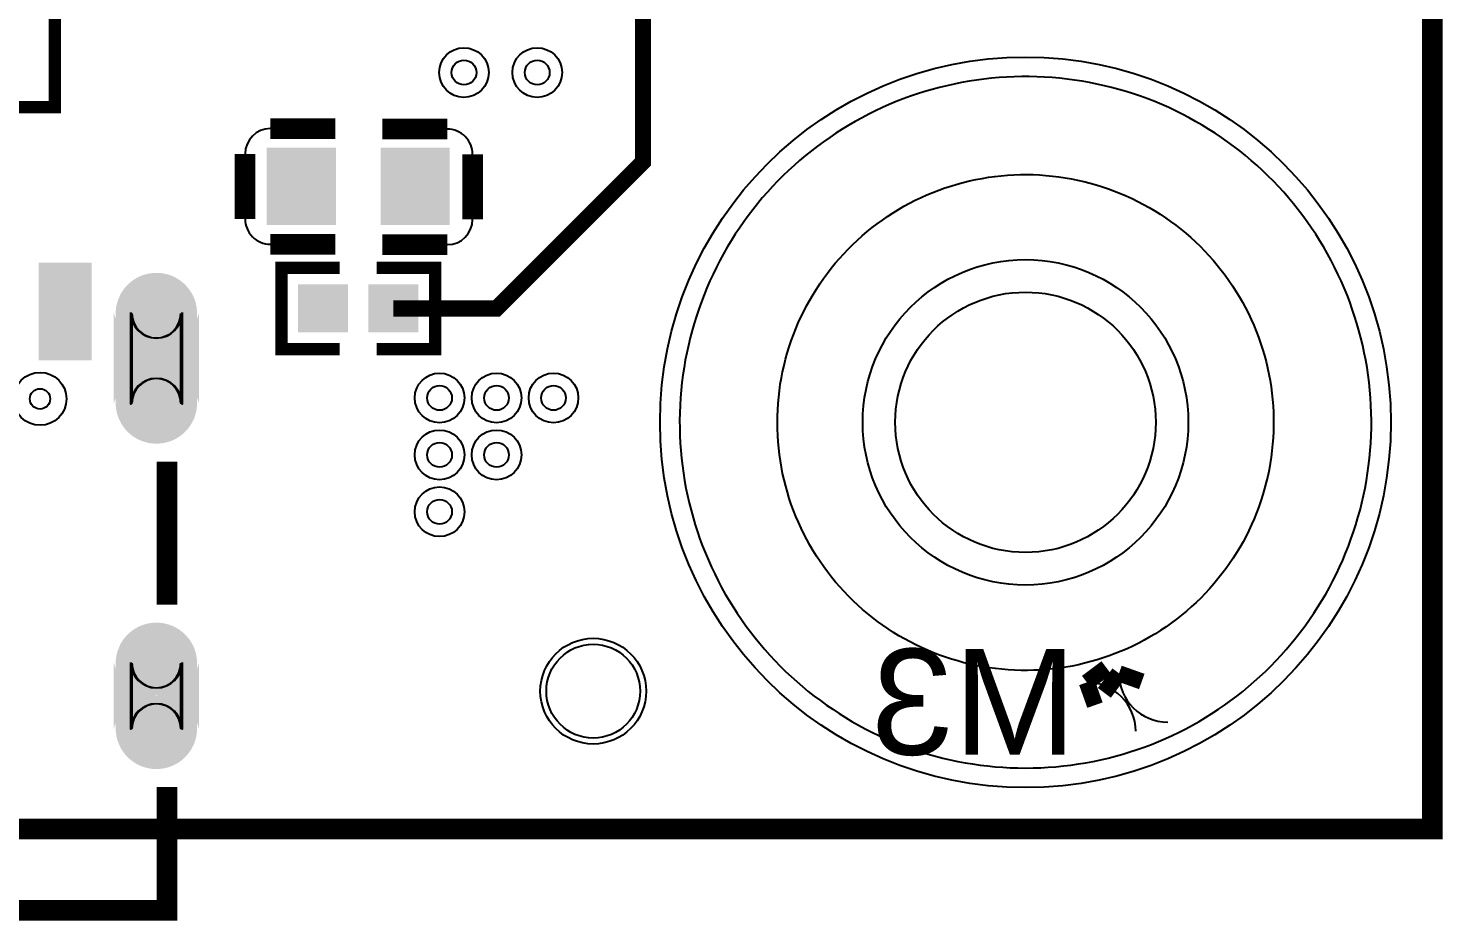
# Model space of a CAD drawing. Header units: millimetres. Extents: x -0.1 to 60.1, y -1.1 to 40.1.
# Drawn here: x 42.75 to 60.13, y -1.13 to 9.84 of the extents above; entities that cross this region are included whole.
import ezdxf

# ---------------------------------------------------------------- set-up
doc = ezdxf.new("R2010")
doc.units = ezdxf.units.MM
for name, color, linetype, true_color in [('BoardOutLine', 7, 'Continuous', 0xff00ff), ('BottomLayer', 7, 'Continuous', 0x0000ff), ('BottomSilkLayer', 7, 'Continuous', 0x66cc33), ('BottomSolderMaskLayer', 7, 'Continuous', 0xaa00ff), ('Document', 7, 'Continuous', 0xffffff), ('Hole', 7, 'Continuous', 0x222222), ('Multi-Layer', 7, 'Continuous', 0xc0c0c0), ('TopLayer', 7, 'Continuous', 0xff0000), ('TopPasteMaskLayer', 7, 'Continuous', 0x808080), ('TopSilkLayer', 7, 'Continuous', 0xffcc00), ('TopSolderMaskLayer', 7, 'Continuous', 0x800080)]:
    doc.layers.add(name, color=color, linetype=linetype, true_color=true_color)
doc.styles.get("Standard").update_dxf_attribs({"font": 'arial.ttf'})

msp = doc.modelspace()

# ---------------------------------------------------------------- hatches: boundary and pattern name
at = {"layer": 'BottomSolderMaskLayer'}
for points in [[(44.845, 6.351, -0.785398), (43.795, 6.351), (43.795, 5.224, -0.785398), (44.845, 5.224)], [(44.845, 2.049, -0.785398), (43.795, 2.049), (43.795, 1.226, -0.785398), (44.845, 1.226)]]:
    msp.add_hatch(color=256, dxfattribs=at).paths.add_polyline_path(points)
at = {"layer": 'Multi-Layer'}
for points in [[(44.82, 6.337, -0.785398), (43.82, 6.337), (43.82, 5.237, -0.785398), (44.82, 5.237)], [(44.82, 2.037, -0.785398), (43.82, 2.037), (43.82, 1.237, -0.785398), (44.82, 1.237)]]:
    msp.add_hatch(color=256, dxfattribs=at).paths.add_polyline_path(points)
at = {"layer": 'TopLayer'}
for points in [[(46.5, 7.45), (45.7, 7.45), (45.7, 8.35), (46.5, 8.35)], [(47.9, 7.45), (47.1, 7.45), (47.1, 8.35), (47.9, 8.35)], [(42.9, 6.937), (43.5, 6.937), (43.5, 5.787), (42.9, 5.787)], [(46.65, 6.67), (46.65, 6.13), (46.084, 6.13), (46.084, 6.67)], [(46.95, 6.67), (46.95, 6.13), (47.516, 6.13), (47.516, 6.67)]]:
    msp.add_hatch(color=256, dxfattribs=at).paths.add_polyline_path(points)
at = {"layer": 'TopPasteMaskLayer'}
for points in [[(46.5, 7.45), (45.7, 7.45), (45.7, 8.35), (46.5, 8.35)], [(47.9, 7.45), (47.1, 7.45), (47.1, 8.35), (47.9, 8.35)], [(42.9, 6.937), (43.5, 6.937), (43.5, 5.787), (42.9, 5.787)], [(43.82, 6.337), (43.821, 6.369), (43.824, 6.401), (43.829, 6.433), (43.836, 6.464), (43.846, 6.495), (43.857, 6.525), (43.87, 6.554), (43.884, 6.583), (43.901, 6.61), (43.919, 6.636), (43.939, 6.662), (43.961, 6.685), (43.984, 6.708), (44.008, 6.728), (44.034, 6.748), (44.061, 6.765), (44.089, 6.781), (44.118, 6.795), (44.147, 6.807), (44.178, 6.817), (44.209, 6.825), (44.24, 6.831), (44.272, 6.835), (44.304, 6.837), (44.336, 6.837), (44.368, 6.835), (44.4, 6.831), (44.431, 6.825), (44.462, 6.817), (44.493, 6.807), (44.523, 6.795), (44.551, 6.781), (44.579, 6.765), (44.606, 6.748), (44.632, 6.728), (44.656, 6.708), (44.679, 6.685), (44.701, 6.662), (44.721, 6.636), (44.739, 6.61), (44.756, 6.583), (44.771, 6.554), (44.784, 6.525), (44.795, 6.495), (44.804, 6.464), (44.811, 6.433), (44.816, 6.401), (44.819, 6.369), (44.82, 6.337), (44.82, 5.237), (44.819, 5.205), (44.816, 5.173), (44.811, 5.142), (44.804, 5.111), (44.795, 5.08), (44.784, 5.05), (44.771, 5.02), (44.756, 4.992), (44.739, 4.965), (44.721, 4.938), (44.701, 4.913), (44.679, 4.89), (44.656, 4.867), (44.632, 4.846), (44.606, 4.827), (44.579, 4.81), (44.551, 4.794), (44.523, 4.78), (44.493, 4.768), (44.462, 4.758), (44.431, 4.75), (44.4, 4.744), (44.368, 4.74), (44.336, 4.738), (44.304, 4.738), (44.272, 4.74), (44.24, 4.744), (44.209, 4.75), (44.178, 4.758), (44.147, 4.768), (44.118, 4.78), (44.089, 4.794), (44.061, 4.81), (44.034, 4.827), (44.008, 4.846), (43.984, 4.867), (43.961, 4.89), (43.939, 4.913), (43.919, 4.938), (43.901, 4.965), (43.884, 4.992), (43.87, 5.02), (43.857, 5.05), (43.846, 5.08), (43.836, 5.111), (43.829, 5.142), (43.824, 5.173), (43.821, 5.205), (43.82, 5.237)], [(46.665, 6.63), (46.665, 6.17), (46.625, 6.13), (46.124, 6.13), (46.084, 6.17), (46.084, 6.63), (46.124, 6.67), (46.625, 6.67)], [(46.935, 6.63), (46.935, 6.17), (46.975, 6.13), (47.476, 6.13), (47.516, 6.17), (47.516, 6.63), (47.476, 6.67), (46.975, 6.67)], [(43.82, 2.038), (43.821, 2.07), (43.824, 2.102), (43.829, 2.133), (43.836, 2.164), (43.846, 2.195), (43.857, 2.225), (43.87, 2.255), (43.884, 2.283), (43.901, 2.31), (43.919, 2.337), (43.939, 2.362), (43.961, 2.385), (43.984, 2.408), (44.008, 2.428), (44.034, 2.448), (44.061, 2.465), (44.089, 2.481), (44.118, 2.495), (44.147, 2.507), (44.178, 2.517), (44.209, 2.525), (44.24, 2.531), (44.272, 2.535), (44.304, 2.537), (44.336, 2.537), (44.368, 2.535), (44.4, 2.531), (44.431, 2.525), (44.462, 2.517), (44.493, 2.507), (44.523, 2.495), (44.551, 2.481), (44.579, 2.465), (44.606, 2.448), (44.632, 2.428), (44.656, 2.408), (44.679, 2.385), (44.701, 2.362), (44.721, 2.337), (44.739, 2.31), (44.756, 2.283), (44.771, 2.255), (44.784, 2.225), (44.795, 2.195), (44.804, 2.164), (44.811, 2.133), (44.816, 2.102), (44.819, 2.07), (44.82, 2.038), (44.82, 1.238), (44.819, 1.206), (44.816, 1.174), (44.811, 1.142), (44.804, 1.111), (44.795, 1.08), (44.784, 1.05), (44.771, 1.021), (44.756, 0.992), (44.739, 0.965), (44.721, 0.939), (44.701, 0.913), (44.679, 0.89), (44.656, 0.867), (44.632, 0.847), (44.606, 0.827), (44.579, 0.81), (44.551, 0.794), (44.523, 0.78), (44.493, 0.768), (44.462, 0.758), (44.431, 0.75), (44.4, 0.744), (44.368, 0.74), (44.336, 0.738), (44.304, 0.738), (44.272, 0.74), (44.24, 0.744), (44.209, 0.75), (44.178, 0.758), (44.147, 0.768), (44.118, 0.78), (44.089, 0.794), (44.061, 0.81), (44.034, 0.827), (44.008, 0.847), (43.984, 0.867), (43.961, 0.89), (43.939, 0.913), (43.919, 0.939), (43.901, 0.965), (43.884, 0.992), (43.87, 1.021), (43.857, 1.05), (43.846, 1.08), (43.836, 1.111), (43.829, 1.142), (43.824, 1.174), (43.821, 1.206), (43.82, 1.238)]]:
    msp.add_hatch(color=256, dxfattribs=at).paths.add_polyline_path(points)
at = {"layer": 'TopSolderMaskLayer'}
for points in [[(46.526, 7.425), (45.675, 7.425), (45.675, 8.375), (46.526, 8.375)], [(47.926, 7.425), (47.075, 7.425), (47.075, 8.375), (47.926, 8.375)], [(42.875, 6.963), (43.525, 6.963), (43.525, 5.762), (42.875, 5.762)], [(46.676, 6.695), (46.676, 6.105), (46.059, 6.105), (46.059, 6.695)], [(46.925, 6.695), (46.925, 6.105), (47.541, 6.105), (47.541, 6.695)], [(44.845, 6.351, -0.785398), (43.795, 6.351), (43.795, 5.224, -0.785398), (44.845, 5.224)], [(44.845, 2.049, -0.785398), (43.795, 2.049), (43.795, 1.226, -0.785398), (44.845, 1.226)]]:
    msp.add_hatch(color=256, dxfattribs=at).paths.add_polyline_path(points)

# ---------------------------------------------------------------- linework, layer by layer
at = {"layer": 'BoardOutLine', "const_width": 0.254}
msp.add_lwpolyline([(0, 40), (60, 40), (60, 0), (0, 0), (0, 40)], close=True, dxfattribs=at)
at = {"layer": 'BottomLayer'}
for points in [[(55.002, 0.75), (55.095, 0.751), (55.188, 0.754), (55.28, 0.759), (55.373, 0.766), (55.466, 0.776), (55.558, 0.787), (55.65, 0.8), (55.742, 0.815), (55.833, 0.832), (55.924, 0.852), (56.015, 0.873), (56.105, 0.896), (56.195, 0.921), (56.284, 0.948), (56.372, 0.977), (56.46, 1.008), (56.547, 1.041), (56.633, 1.076), (56.719, 1.113), (56.803, 1.151), (56.887, 1.192), (56.97, 1.234), (57.052, 1.278), (57.133, 1.324), (57.213, 1.371), (57.292, 1.421), (57.37, 1.472), (57.446, 1.524), (57.522, 1.579), (57.596, 1.635), (57.669, 1.692), (57.741, 1.752), (57.811, 1.812), (57.88, 1.875), (57.948, 1.938), (58.014, 2.004), (58.079, 2.07), (58.143, 2.139), (58.204, 2.208), (58.265, 2.279), (58.324, 2.351), (58.381, 2.424), (58.436, 2.499), (58.49, 2.575), (58.543, 2.652), (58.593, 2.73), (58.642, 2.809), (58.689, 2.889), (58.734, 2.97), (58.778, 3.053), (58.82, 3.136), (58.859, 3.22), (58.898, 3.305), (58.934, 3.39), (58.968, 3.477), (59, 3.564), (59.031, 3.652), (59.059, 3.741), (59.086, 3.83), (59.111, 3.919), (59.133, 4.01), (59.154, 4.1), (59.173, 4.192), (59.189, 4.283), (59.204, 4.375), (59.217, 4.467), (59.227, 4.56), (59.236, 4.652), (59.243, 4.745), (59.247, 4.838), (59.25, 4.931), (59.25, 5.024), (59.249, 5.117), (59.245, 5.21), (59.239, 5.303), (59.232, 5.395), (59.222, 5.488), (59.21, 5.58), (59.197, 5.672), (59.181, 5.764), (59.163, 5.855), (59.144, 5.946), (59.122, 6.037), (59.098, 6.127), (59.073, 6.216), (59.045, 6.305), (59.015, 6.393), (58.984, 6.481), (58.951, 6.568), (58.915, 6.654), (58.878, 6.739), (58.839, 6.823), (58.798, 6.907), (58.756, 6.99), (58.711, 7.071), (58.665, 7.152), (58.617, 7.232), (58.567, 7.311), (58.516, 7.388), (58.463, 7.464), (58.408, 7.54), (58.352, 7.614), (58.294, 7.686), (58.234, 7.758), (58.173, 7.828), (58.11, 7.897), (58.046, 7.964), (57.98, 8.03), (57.913, 8.095), (57.845, 8.158), (57.775, 8.219), (57.704, 8.279), (57.632, 8.337), (57.558, 8.394), (57.483, 8.449), (57.407, 8.503), (57.33, 8.555), (57.251, 8.605), (57.172, 8.653), (57.091, 8.7), (57.01, 8.745), (56.927, 8.788), (56.844, 8.829), (56.76, 8.869), (56.675, 8.906), (56.589, 8.942), (56.502, 8.976), (56.415, 9.008), (56.327, 9.038), (56.238, 9.066), (56.149, 9.092), (56.059, 9.116), (55.969, 9.138), (55.878, 9.158), (55.786, 9.177), (55.695, 9.193), (55.603, 9.207), (55.511, 9.219), (55.418, 9.229), (55.326, 9.238), (55.233, 9.244), (55.14, 9.248), (55.047, 9.25), (54.954, 9.25), (54.861, 9.248), (54.768, 9.244), (54.675, 9.238), (54.582, 9.229), (54.49, 9.219), (54.398, 9.207), (54.306, 9.193), (54.214, 9.177), (54.123, 9.158), (54.032, 9.138), (53.942, 9.116), (53.852, 9.092), (53.762, 9.066), (53.674, 9.038), (53.586, 9.008), (53.498, 8.976), (53.412, 8.942), (53.326, 8.906), (53.241, 8.869), (53.156, 8.829), (53.073, 8.788), (52.991, 8.745), (52.909, 8.7), (52.829, 8.653), (52.749, 8.605), (52.671, 8.555), (52.594, 8.503), (52.517, 8.449), (52.443, 8.394), (52.369, 8.337), (52.296, 8.279), (52.225, 8.219), (52.156, 8.158), (52.087, 8.095), (52.02, 8.03), (51.954, 7.964), (51.89, 7.897), (51.828, 7.828), (51.766, 7.758), (51.707, 7.686), (51.649, 7.614), (51.592, 7.54), (51.538, 7.464), (51.485, 7.388), (51.433, 7.311), (51.383, 7.232), (51.335, 7.152), (51.289, 7.071), (51.245, 6.99), (51.202, 6.907), (51.161, 6.823), (51.122, 6.739), (51.085, 6.654), (51.05, 6.568), (51.017, 6.481), (50.985, 6.393), (50.956, 6.305), (50.928, 6.216), (50.902, 6.127), (50.879, 6.037), (50.857, 5.946), (50.837, 5.855), (50.819, 5.764), (50.804, 5.672), (50.79, 5.58), (50.778, 5.488), (50.769, 5.395), (50.761, 5.303), (50.755, 5.21), (50.752, 5.117), (50.75, 5.024), (50.751, 4.931), (50.753, 4.838), (50.758, 4.745), (50.765, 4.652), (50.773, 4.56), (50.784, 4.467), (50.796, 4.375), (50.811, 4.283), (50.828, 4.192), (50.847, 4.1), (50.867, 4.01), (50.89, 3.919), (50.915, 3.83), (50.941, 3.741), (50.97, 3.652), (51, 3.564), (51.033, 3.477), (51.067, 3.39), (51.103, 3.305), (51.141, 3.22), (51.181, 3.136), (51.223, 3.053), (51.266, 2.97), (51.311, 2.889), (51.359, 2.809), (51.407, 2.73), (51.458, 2.652), (51.51, 2.575), (51.564, 2.499), (51.62, 2.424), (51.677, 2.351), (51.736, 2.279), (51.796, 2.208), (51.858, 2.139), (51.921, 2.07), (51.986, 2.004), (52.052, 1.938), (52.12, 1.875), (52.189, 1.812), (52.26, 1.752), (52.331, 1.692), (52.405, 1.635), (52.479, 1.579), (52.554, 1.524), (52.631, 1.472), (52.709, 1.421), (52.788, 1.371), (52.868, 1.324), (52.949, 1.278), (53.031, 1.234), (53.113, 1.192), (53.197, 1.151), (53.282, 1.113), (53.367, 1.076), (53.454, 1.041), (53.541, 1.008), (53.628, 0.977), (53.717, 0.948), (53.806, 0.921), (53.895, 0.896), (53.985, 0.873), (54.076, 0.852), (54.167, 0.832), (54.259, 0.815), (54.35, 0.8), (54.442, 0.787), (54.535, 0.776), (54.627, 0.766), (54.72, 0.759), (54.813, 0.754), (54.906, 0.751), (54.999, 0.75)], [(51.951, 4.997), (51.952, 5.075), (51.955, 5.154), (51.96, 5.233), (51.967, 5.311), (51.976, 5.389), (51.987, 5.467), (52.001, 5.545), (52.016, 5.622), (52.033, 5.699), (52.052, 5.776), (52.073, 5.852), (52.096, 5.927), (52.121, 6.002), (52.148, 6.076), (52.177, 6.149), (52.208, 6.221), (52.24, 6.293), (52.275, 6.364), (52.311, 6.434), (52.349, 6.503), (52.389, 6.571), (52.43, 6.638), (52.473, 6.704), (52.518, 6.768), (52.565, 6.832), (52.613, 6.894), (52.663, 6.955), (52.714, 7.015), (52.767, 7.073), (52.822, 7.13), (52.877, 7.186), (52.935, 7.24), (52.993, 7.293), (53.053, 7.344), (53.115, 7.393), (53.177, 7.441), (53.241, 7.487), (53.306, 7.532), (53.372, 7.575), (53.439, 7.616), (53.507, 7.656), (53.576, 7.693), (53.646, 7.729), (53.717, 7.763), (53.789, 7.795), (53.862, 7.826), (53.936, 7.854), (54.01, 7.881), (54.084, 7.905), (54.16, 7.928), (54.236, 7.949), (54.312, 7.968), (54.389, 7.984), (54.467, 7.999), (54.545, 8.012), (54.623, 8.023), (54.701, 8.031), (54.779, 8.038), (54.858, 8.043), (54.937, 8.045), (55.015, 8.046), (55.094, 8.045), (55.173, 8.041), (55.251, 8.036), (55.33, 8.028), (55.408, 8.019), (55.486, 8.007), (55.564, 7.994), (55.641, 7.978), (55.718, 7.961), (55.794, 7.941), (55.87, 7.919), (55.945, 7.896), (56.019, 7.871), (56.093, 7.843), (56.167, 7.814), (56.239, 7.783), (56.31, 7.75), (56.381, 7.715), (56.451, 7.679), (56.52, 7.641), (56.588, 7.6), (56.654, 7.559), (56.72, 7.515), (56.784, 7.47), (56.848, 7.423), (56.91, 7.374), (56.97, 7.324), (57.03, 7.272), (57.088, 7.219), (57.145, 7.165), (57.2, 7.108), (57.254, 7.051), (57.306, 6.992), (57.357, 6.932), (57.406, 6.87), (57.454, 6.808), (57.5, 6.744), (57.544, 6.678), (57.586, 6.612), (57.627, 6.545), (57.666, 6.476), (57.704, 6.407), (57.739, 6.337), (57.773, 6.266), (57.805, 6.193), (57.835, 6.121), (57.863, 6.047), (57.889, 5.973), (57.913, 5.898), (57.936, 5.822), (57.956, 5.746), (57.974, 5.67), (57.991, 5.592), (58.005, 5.515), (58.018, 5.437), (58.028, 5.359), (58.036, 5.281), (58.043, 5.202), (58.047, 5.124), (58.049, 5.045), (58.049, 4.966), (58.047, 4.887), (58.043, 4.808), (58.037, 4.73), (58.029, 4.651), (58.019, 4.573), (58.007, 4.495), (57.993, 4.417), (57.977, 4.34), (57.959, 4.263), (57.939, 4.187), (57.917, 4.111), (57.893, 4.036), (57.867, 3.962), (57.84, 3.888), (57.81, 3.815), (57.778, 3.743), (57.745, 3.671), (57.71, 3.601), (57.673, 3.531), (57.634, 3.462), (57.593, 3.395), (57.551, 3.328), (57.507, 3.263), (57.461, 3.199), (57.414, 3.136), (57.365, 3.074), (57.314, 3.013), (57.262, 2.954), (57.208, 2.896), (57.153, 2.84), (57.096, 2.785), (57.038, 2.731), (56.979, 2.679), (56.918, 2.629), (56.857, 2.58), (56.793, 2.533), (56.729, 2.487), (56.663, 2.444), (56.597, 2.401), (56.529, 2.361), (56.46, 2.322), (56.391, 2.285), (56.32, 2.25), (56.248, 2.217), (56.176, 2.186), (56.103, 2.156), (56.029, 2.129), (55.954, 2.103), (55.879, 2.079), (55.803, 2.058), (55.727, 2.038), (55.65, 2.02), (55.573, 2.004), (55.495, 1.99), (55.417, 1.979), (55.339, 1.969), (55.261, 1.961), (55.182, 1.955), (55.103, 1.952), (55.024, 1.95), (54.945, 1.95), (54.867, 1.953), (54.788, 1.957), (54.709, 1.964), (54.631, 1.972), (54.553, 1.983), (54.475, 1.996), (54.397, 2.01), (54.32, 2.027), (54.243, 2.045), (54.167, 2.066), (54.092, 2.088), (54.017, 2.113), (53.942, 2.139), (53.869, 2.168), (53.796, 2.198), (53.724, 2.23), (53.653, 2.264), (53.582, 2.3), (53.513, 2.337), (53.445, 2.377), (53.377, 2.418), (53.311, 2.46), (53.246, 2.505), (53.182, 2.551), (53.119, 2.599), (53.058, 2.648), (52.998, 2.699), (52.939, 2.752), (52.882, 2.806), (52.826, 2.862), (52.771, 2.919), (52.718, 2.977), (52.666, 3.037), (52.616, 3.098), (52.568, 3.16), (52.521, 3.223), (52.476, 3.288), (52.433, 3.354), (52.391, 3.421), (52.351, 3.489), (52.313, 3.558), (52.277, 3.628), (52.242, 3.699), (52.209, 3.771), (52.178, 3.843), (52.15, 3.917), (52.122, 3.991), (52.097, 4.065), (52.074, 4.141), (52.053, 4.217), (52.034, 4.293), (52.016, 4.37), (52.001, 4.448), (51.988, 4.525), (51.977, 4.603), (51.967, 4.682), (51.96, 4.76), (51.955, 4.839), (51.952, 4.918), (51.951, 4.997)]]:
    msp.add_lwpolyline(points, close=True, dxfattribs=at)
at = {"layer": 'BottomSilkLayer', "const_width": 0.2}
for points in [[(55.754, 1.803), (55.994, 1.983)], [(55.754, 1.803), (55.854, 1.523)]]:
    msp.add_lwpolyline(points, dxfattribs=at)
at = {"layer": 'BottomSilkLayer'}
msp.add_circle((55, 5), 4.49, dxfattribs=at)
msp.add_arc((55.754, 1.203), 0.6, 359.9976, 90, dxfattribs=at)
at = {"layer": 'BottomSolderMaskLayer'}
for points in [[(44.005, 6.351), (44.005, 5.224)], [(44.635, 6.351), (44.635, 5.224)], [(44.005, 2.049), (44.005, 1.226)], [(44.635, 2.049), (44.635, 1.226)]]:
    msp.add_lwpolyline(points, close=True, dxfattribs=at)
for centre, radius in [((55, 5), 2), ((49.688, 1.695), 0.65)]:
    msp.add_circle(centre, radius, dxfattribs=at)
for centre, start, end in [((44.32, 6.351), 180, 0), ((44.32, 5.224), 0, 180), ((44.32, 2.049), 180, 0), ((44.32, 1.226), 0, 180)]:
    msp.add_arc(centre, 0.315, start, end, dxfattribs=at)
at = {"layer": 'Document'}
msp.add_circle((42.89, 5.288), 0.125, dxfattribs=at)
at = {"layer": 'Hole'}
for centre in [(48.1, 9.3), (49, 9.3), (47.8, 5.3), (48.5, 5.3), (49.2, 5.3), (47.8, 4.6), (48.5, 4.6), (47.8, 3.9)]:
    msp.add_circle(centre, 0.152, dxfattribs=at)
at = {"layer": 'Multi-Layer'}
for points in [[(44.02, 6.338), (44.02, 5.237)], [(44.62, 6.338), (44.62, 5.237)], [(44.02, 2.038), (44.02, 1.238)], [(44.62, 2.038), (44.62, 1.238)]]:
    msp.add_lwpolyline(points, close=True, dxfattribs=at)
for centre, radius in [((48.1, 9.3), 0.305), ((49, 9.3), 0.305), ((55, 5), 1.6), ((42.89, 5.288), 0.325), ((47.8, 5.3), 0.305), ((48.5, 5.3), 0.305), ((49.2, 5.3), 0.305), ((47.8, 4.6), 0.305), ((48.5, 4.6), 0.305), ((47.8, 3.9), 0.305), ((49.688, 1.695), 0.576)]:
    msp.add_circle(centre, radius, dxfattribs=at)
for centre, start, end in [((44.32, 6.338), 180, 0), ((44.32, 5.237), 0, 180), ((44.32, 2.038), 180, 0), ((44.32, 1.238), 0, 180)]:
    msp.add_arc(centre, 0.3, start, end, dxfattribs=at)
at = {"layer": 'TopLayer', "const_width": 0.2}
msp.add_lwpolyline([(47.233, 6.4), (48.5, 6.4), (50.3, 8.2), (50.3, 11.26)], dxfattribs=at)
at = {"layer": 'TopLayer'}
for points in [[(55.002, 0.75), (55.095, 0.751), (55.188, 0.754), (55.28, 0.759), (55.373, 0.766), (55.466, 0.776), (55.558, 0.787), (55.65, 0.8), (55.742, 0.815), (55.833, 0.832), (55.924, 0.852), (56.015, 0.873), (56.105, 0.896), (56.195, 0.921), (56.284, 0.948), (56.372, 0.977), (56.46, 1.008), (56.547, 1.041), (56.633, 1.076), (56.719, 1.113), (56.803, 1.151), (56.887, 1.192), (56.97, 1.234), (57.052, 1.278), (57.133, 1.324), (57.213, 1.371), (57.292, 1.421), (57.37, 1.472), (57.446, 1.524), (57.522, 1.579), (57.596, 1.635), (57.669, 1.692), (57.741, 1.752), (57.811, 1.812), (57.88, 1.875), (57.948, 1.938), (58.014, 2.004), (58.079, 2.07), (58.143, 2.139), (58.204, 2.208), (58.265, 2.279), (58.324, 2.351), (58.381, 2.424), (58.436, 2.499), (58.49, 2.575), (58.543, 2.652), (58.593, 2.73), (58.642, 2.809), (58.689, 2.889), (58.734, 2.97), (58.778, 3.053), (58.82, 3.136), (58.859, 3.22), (58.898, 3.305), (58.934, 3.39), (58.968, 3.477), (59, 3.564), (59.031, 3.652), (59.059, 3.741), (59.086, 3.83), (59.111, 3.919), (59.133, 4.01), (59.154, 4.1), (59.173, 4.192), (59.189, 4.283), (59.204, 4.375), (59.217, 4.467), (59.227, 4.56), (59.236, 4.652), (59.243, 4.745), (59.247, 4.838), (59.25, 4.931), (59.25, 5.024), (59.249, 5.117), (59.245, 5.21), (59.239, 5.303), (59.232, 5.395), (59.222, 5.488), (59.21, 5.58), (59.197, 5.672), (59.181, 5.764), (59.163, 5.855), (59.144, 5.946), (59.122, 6.037), (59.098, 6.127), (59.073, 6.216), (59.045, 6.305), (59.015, 6.393), (58.984, 6.481), (58.951, 6.568), (58.915, 6.654), (58.878, 6.739), (58.839, 6.823), (58.798, 6.907), (58.756, 6.99), (58.711, 7.071), (58.665, 7.152), (58.617, 7.232), (58.567, 7.311), (58.516, 7.388), (58.463, 7.464), (58.408, 7.54), (58.352, 7.614), (58.294, 7.686), (58.234, 7.758), (58.173, 7.828), (58.11, 7.897), (58.046, 7.964), (57.98, 8.03), (57.913, 8.095), (57.845, 8.158), (57.775, 8.219), (57.704, 8.279), (57.632, 8.337), (57.558, 8.394), (57.483, 8.449), (57.407, 8.503), (57.33, 8.555), (57.251, 8.605), (57.172, 8.653), (57.091, 8.7), (57.01, 8.745), (56.927, 8.788), (56.844, 8.829), (56.76, 8.869), (56.675, 8.906), (56.589, 8.942), (56.502, 8.976), (56.415, 9.008), (56.327, 9.038), (56.238, 9.066), (56.149, 9.092), (56.059, 9.116), (55.969, 9.138), (55.878, 9.158), (55.786, 9.177), (55.695, 9.193), (55.603, 9.207), (55.511, 9.219), (55.418, 9.229), (55.326, 9.238), (55.233, 9.244), (55.14, 9.248), (55.047, 9.25), (54.954, 9.25), (54.861, 9.248), (54.768, 9.244), (54.675, 9.238), (54.582, 9.229), (54.49, 9.219), (54.398, 9.207), (54.306, 9.193), (54.214, 9.177), (54.123, 9.158), (54.032, 9.138), (53.942, 9.116), (53.852, 9.092), (53.762, 9.066), (53.674, 9.038), (53.586, 9.008), (53.498, 8.976), (53.412, 8.942), (53.326, 8.906), (53.241, 8.869), (53.156, 8.829), (53.073, 8.788), (52.991, 8.745), (52.909, 8.7), (52.829, 8.653), (52.749, 8.605), (52.671, 8.555), (52.594, 8.503), (52.517, 8.449), (52.443, 8.394), (52.369, 8.337), (52.296, 8.279), (52.225, 8.219), (52.156, 8.158), (52.087, 8.095), (52.02, 8.03), (51.954, 7.964), (51.89, 7.897), (51.828, 7.828), (51.766, 7.758), (51.707, 7.686), (51.649, 7.614), (51.592, 7.54), (51.538, 7.464), (51.485, 7.388), (51.433, 7.311), (51.383, 7.232), (51.335, 7.152), (51.289, 7.071), (51.245, 6.99), (51.202, 6.907), (51.161, 6.823), (51.122, 6.739), (51.085, 6.654), (51.05, 6.568), (51.017, 6.481), (50.985, 6.393), (50.956, 6.305), (50.928, 6.216), (50.902, 6.127), (50.879, 6.037), (50.857, 5.946), (50.837, 5.855), (50.819, 5.764), (50.804, 5.672), (50.79, 5.58), (50.778, 5.488), (50.769, 5.395), (50.761, 5.303), (50.755, 5.21), (50.752, 5.117), (50.75, 5.024), (50.751, 4.931), (50.753, 4.838), (50.758, 4.745), (50.765, 4.652), (50.773, 4.56), (50.784, 4.467), (50.796, 4.375), (50.811, 4.283), (50.828, 4.192), (50.847, 4.1), (50.867, 4.01), (50.89, 3.919), (50.915, 3.83), (50.941, 3.741), (50.97, 3.652), (51, 3.564), (51.033, 3.477), (51.067, 3.39), (51.103, 3.305), (51.141, 3.22), (51.181, 3.136), (51.223, 3.053), (51.266, 2.97), (51.311, 2.889), (51.359, 2.809), (51.407, 2.73), (51.458, 2.652), (51.51, 2.575), (51.564, 2.499), (51.62, 2.424), (51.677, 2.351), (51.736, 2.279), (51.796, 2.208), (51.858, 2.139), (51.921, 2.07), (51.986, 2.004), (52.052, 1.938), (52.12, 1.875), (52.189, 1.812), (52.26, 1.752), (52.331, 1.692), (52.405, 1.635), (52.479, 1.579), (52.554, 1.524), (52.631, 1.472), (52.709, 1.421), (52.788, 1.371), (52.868, 1.324), (52.949, 1.278), (53.031, 1.234), (53.113, 1.192), (53.197, 1.151), (53.282, 1.113), (53.367, 1.076), (53.454, 1.041), (53.541, 1.008), (53.628, 0.977), (53.717, 0.948), (53.806, 0.921), (53.895, 0.896), (53.985, 0.873), (54.076, 0.852), (54.167, 0.832), (54.259, 0.815), (54.35, 0.8), (54.442, 0.787), (54.535, 0.776), (54.627, 0.766), (54.72, 0.759), (54.813, 0.754), (54.906, 0.751), (54.999, 0.75)], [(51.951, 4.997), (51.952, 5.075), (51.955, 5.154), (51.96, 5.233), (51.967, 5.311), (51.976, 5.389), (51.987, 5.467), (52.001, 5.545), (52.016, 5.622), (52.033, 5.699), (52.052, 5.776), (52.073, 5.852), (52.096, 5.927), (52.121, 6.002), (52.148, 6.076), (52.177, 6.149), (52.208, 6.221), (52.24, 6.293), (52.275, 6.364), (52.311, 6.434), (52.349, 6.503), (52.389, 6.571), (52.43, 6.638), (52.473, 6.704), (52.518, 6.768), (52.565, 6.832), (52.613, 6.894), (52.663, 6.955), (52.714, 7.015), (52.767, 7.073), (52.822, 7.13), (52.877, 7.186), (52.935, 7.24), (52.993, 7.293), (53.053, 7.344), (53.115, 7.393), (53.177, 7.441), (53.241, 7.487), (53.306, 7.532), (53.372, 7.575), (53.439, 7.616), (53.507, 7.656), (53.576, 7.693), (53.646, 7.729), (53.717, 7.763), (53.789, 7.795), (53.862, 7.826), (53.936, 7.854), (54.01, 7.881), (54.084, 7.905), (54.16, 7.928), (54.236, 7.949), (54.312, 7.968), (54.389, 7.984), (54.467, 7.999), (54.545, 8.012), (54.623, 8.023), (54.701, 8.031), (54.779, 8.038), (54.858, 8.043), (54.937, 8.045), (55.015, 8.046), (55.094, 8.045), (55.173, 8.041), (55.251, 8.036), (55.33, 8.028), (55.408, 8.019), (55.486, 8.007), (55.564, 7.994), (55.641, 7.978), (55.718, 7.961), (55.794, 7.941), (55.87, 7.919), (55.945, 7.896), (56.019, 7.871), (56.093, 7.843), (56.167, 7.814), (56.239, 7.783), (56.31, 7.75), (56.381, 7.715), (56.451, 7.679), (56.52, 7.641), (56.588, 7.6), (56.654, 7.559), (56.72, 7.515), (56.784, 7.47), (56.848, 7.423), (56.91, 7.374), (56.97, 7.324), (57.03, 7.272), (57.088, 7.219), (57.145, 7.165), (57.2, 7.108), (57.254, 7.051), (57.306, 6.992), (57.357, 6.932), (57.406, 6.87), (57.454, 6.808), (57.5, 6.744), (57.544, 6.678), (57.586, 6.612), (57.627, 6.545), (57.666, 6.476), (57.704, 6.407), (57.739, 6.337), (57.773, 6.266), (57.805, 6.193), (57.835, 6.121), (57.863, 6.047), (57.889, 5.973), (57.913, 5.898), (57.936, 5.822), (57.956, 5.746), (57.974, 5.67), (57.991, 5.592), (58.005, 5.515), (58.018, 5.437), (58.028, 5.359), (58.036, 5.281), (58.043, 5.202), (58.047, 5.124), (58.049, 5.045), (58.049, 4.966), (58.047, 4.887), (58.043, 4.808), (58.037, 4.73), (58.029, 4.651), (58.019, 4.573), (58.007, 4.495), (57.993, 4.417), (57.977, 4.34), (57.959, 4.263), (57.939, 4.187), (57.917, 4.111), (57.893, 4.036), (57.867, 3.962), (57.84, 3.888), (57.81, 3.815), (57.778, 3.743), (57.745, 3.671), (57.71, 3.601), (57.673, 3.531), (57.634, 3.462), (57.593, 3.395), (57.551, 3.328), (57.507, 3.263), (57.461, 3.199), (57.414, 3.136), (57.365, 3.074), (57.314, 3.013), (57.262, 2.954), (57.208, 2.896), (57.153, 2.84), (57.096, 2.785), (57.038, 2.731), (56.979, 2.679), (56.918, 2.629), (56.857, 2.58), (56.793, 2.533), (56.729, 2.487), (56.663, 2.444), (56.597, 2.401), (56.529, 2.361), (56.46, 2.322), (56.391, 2.285), (56.32, 2.25), (56.248, 2.217), (56.176, 2.186), (56.103, 2.156), (56.029, 2.129), (55.954, 2.103), (55.879, 2.079), (55.803, 2.058), (55.727, 2.038), (55.65, 2.02), (55.573, 2.004), (55.495, 1.99), (55.417, 1.979), (55.339, 1.969), (55.261, 1.961), (55.182, 1.955), (55.103, 1.952), (55.024, 1.95), (54.945, 1.95), (54.867, 1.953), (54.788, 1.957), (54.709, 1.964), (54.631, 1.972), (54.553, 1.983), (54.475, 1.996), (54.397, 2.01), (54.32, 2.027), (54.243, 2.045), (54.167, 2.066), (54.092, 2.088), (54.017, 2.113), (53.942, 2.139), (53.869, 2.168), (53.796, 2.198), (53.724, 2.23), (53.653, 2.264), (53.582, 2.3), (53.513, 2.337), (53.445, 2.377), (53.377, 2.418), (53.311, 2.46), (53.246, 2.505), (53.182, 2.551), (53.119, 2.599), (53.058, 2.648), (52.998, 2.699), (52.939, 2.752), (52.882, 2.806), (52.826, 2.862), (52.771, 2.919), (52.718, 2.977), (52.666, 3.037), (52.616, 3.098), (52.568, 3.16), (52.521, 3.223), (52.476, 3.288), (52.433, 3.354), (52.391, 3.421), (52.351, 3.489), (52.313, 3.558), (52.277, 3.628), (52.242, 3.699), (52.209, 3.771), (52.178, 3.843), (52.15, 3.917), (52.122, 3.991), (52.097, 4.065), (52.074, 4.141), (52.053, 4.217), (52.034, 4.293), (52.016, 4.37), (52.001, 4.448), (51.988, 4.525), (51.977, 4.603), (51.967, 4.682), (51.96, 4.76), (51.955, 4.839), (51.952, 4.918), (51.951, 4.997)]]:
    msp.add_lwpolyline(points, close=True, dxfattribs=at)
at = {"layer": 'TopSilkLayer', "const_width": 0.152}
msp.add_lwpolyline([(43.072, 15.526), (43.072, 8.874), (40.129, 8.874), (40.129, 15.526), (43.072, 15.526)], close=True, dxfattribs=at)
at = {"layer": 'TopSilkLayer'}
for points, const_width in [([(46.52, 8.61), (45.72, 8.61)], 0.254), ([(47.096, 8.604), (47.896, 8.604)], 0.254), ([(45.41, 7.5), (45.41, 8.3)], 0.254), ([(48.206, 7.494), (48.206, 8.294)], 0.254), ([(46.52, 7.19), (45.72, 7.19)], 0.254), ([(47.096, 7.185), (47.896, 7.185)], 0.254), ([(46.574, 6.899), (45.856, 6.899), (45.856, 5.901), (46.574, 5.901)], 0.152), ([(47.026, 6.899), (47.744, 6.899), (47.744, 5.901), (47.026, 5.901)], 0.152), ([(44.45, 2.757), (44.45, 4.518)], 0.254), ([(56.149, 1.914), (55.969, 1.674)], 0.2), ([(56.149, 1.914), (56.429, 1.814)], 0.2), ([(35.55, 0.518), (35.55, -1), (44.45, -1), (44.45, 0.518)], 0.254)]:
    msp.add_lwpolyline(points, dxfattribs=dict(at, const_width=const_width))
msp.add_circle((55, 5), 4.49, dxfattribs=at)
for centre, radius, start, end in [((45.72, 8.3), 0.31, 90, 180), ((47.896, 8.294), 0.31, 359.9953, 90), ((45.72, 7.5), 0.31, 179.9953, 270), ((47.896, 7.494), 0.31, 270, 0), ((56.749, 1.914), 0.6, 180, 270)]:
    msp.add_arc(centre, radius, start, end, dxfattribs=at)
at = {"layer": 'TopSolderMaskLayer'}
for points in [[(44.005, 6.351), (44.005, 5.224)], [(44.635, 6.351), (44.635, 5.224)], [(44.005, 2.049), (44.005, 1.226)], [(44.635, 2.049), (44.635, 1.226)]]:
    msp.add_lwpolyline(points, close=True, dxfattribs=at)
for centre, radius in [((55, 5), 2), ((49.688, 1.695), 0.65)]:
    msp.add_circle(centre, radius, dxfattribs=at)
for centre, start, end in [((44.32, 6.351), 180, 0), ((44.32, 5.224), 0, 180), ((44.32, 2.049), 180, 0), ((44.32, 1.226), 0, 180)]:
    msp.add_arc(centre, 0.315, start, end, dxfattribs=at)

# ---------------------------------------------------------------- texts
at = {"layer": 'BottomSilkLayer', "text_generation_flag": 2}
msp.add_text('M3', height=1.3, dxfattribs=at).set_placement((55.627, 0.914))

doc.saveas('drawing.dxf')
